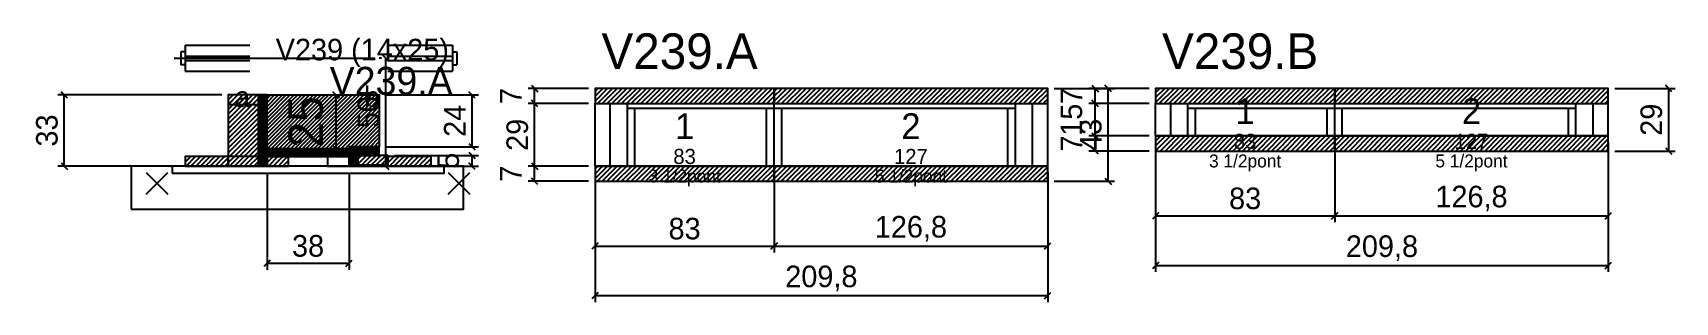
# Model space of a CAD drawing. Extents: x -69 to 693, y -92 to 33.
import ezdxf
from ezdxf.enums import TextEntityAlignment as Align

# ---------------------------------------------------------------- set-up
doc = ezdxf.new("R2010")
doc.units = 0
for name, color, linetype in [('5', 5, 'Continuous'), ('barrote', 126, 'Continuous'), ('CONCRETO', 251, 'Continuous'), ('COTA', 241, 'Continuous'), ('Cota Seção (2x)', 241, 'Continuous'), ('detalhes', 7, 'Continuous'), ('Hachura', 251, 'Continuous'), ('Madeira', 126, 'Continuous'), ('NOMENCLATURA', 7, 'Continuous'), ('Painéis', 200, 'Continuous'), ('presilha', 224, 'Continuous'), ('SARR_2.2x7', 40, 'Continuous'), ('SARR_3.5x7', 81, 'Continuous'), ('SCO-___-LAJ', 224, 'Continuous'), ('TENSOR', 224, 'Continuous'), ('texto', 7, 'Continuous'), ('Texto Seção', 7, 'Continuous')]:
    doc.layers.add(name, color=color, linetype=linetype)
doc.dimstyles.new('PAINEL', dxfattribs={"dimtxt": 10, "dimasz": 3, "dimexe": 3, "dimexo": 3, "dimgap": 3, "dimtad": 1, "dimblk": 'OBLIQUE', "dimblk1": 'OBLIQUE', "dimcen": 2.5, "dimclrd": 4, "dimclre": 4, "dimclrt": 240, "dimazin": 3, "dimtfac": 1, "dimtmove": 0, "dimatfit": 3})
doc.dimstyles.new('SECAO2X', dxfattribs={"dimtxt": 16, "dimasz": 3, "dimexe": 3, "dimexo": 3, "dimgap": 3, "dimtad": 1, "dimblk": 'OBLIQUE', "dimblk1": 'OBLIQUE', "dimcen": 2.5, "dimclrd": 4, "dimclre": 4, "dimclrt": 240, "dimazin": 3, "dimtfac": 1, "dimtmove": 0, "dimatfit": 3})

# ---------------------------------------------------------------- blocks, each defined once
blk = doc.blocks.new('_OBLIQUE')
at = {"color": 0, "linetype": 'BYBLOCK'}
blk.add_line((-0.5, -0.5), (0.5, 0.5), dxfattribs=at)

msp = doc.modelspace()

# ---------------------------------------------------------------- hatches: boundary and pattern name
at = {"layer": 'COTA'}
h = msp.add_hatch(dxfattribs=at)
h.set_pattern_fill('ANSI31', scale=0.4)
h.paths.add_polyline_path([(40, -21), (40, 4), (92, 4), (92, -20), (78, -20), (78, -21)])
h = msp.add_hatch(dxfattribs=at)
h.set_pattern_fill('ANSI31', scale=0.5)
h.paths.add_polyline_path([(192, 0), (275, 0), (275, 7), (192, 7)])
h = msp.add_hatch(dxfattribs=at)
h.set_pattern_fill('ANSI31', scale=0.5)
h.paths.add_polyline_path([(275, 0), (401.8, 0), (401.8, 7), (275, 7)])
h = msp.add_hatch(dxfattribs=at)
h.set_pattern_fill('ANSI31', scale=0.5)
h.paths.add_polyline_path([(451.8, 0), (534.8, 0), (534.8, 7), (451.8, 7)])
h = msp.add_hatch(dxfattribs=at)
h.set_pattern_fill('ANSI31', scale=0.5)
h.paths.add_polyline_path([(534.8, 0), (661.6, 0), (661.6, 7), (534.8, 7)])
h = msp.add_hatch(dxfattribs=at)
h.set_pattern_fill('ANSI31', scale=0.5)
h.paths.add_polyline_path([(451.8, -22), (534.8, -22), (534.8, -15), (451.8, -15)])
h = msp.add_hatch(dxfattribs=at)
h.set_pattern_fill('ANSI31', scale=0.5)
h.paths.add_polyline_path([(534.8, -22), (661.6, -22), (661.6, -15), (534.8, -15)])
h = msp.add_hatch(dxfattribs=at)
h.set_pattern_fill('ANSI31', scale=0.5)
h.paths.add_polyline_path([(192, -36), (275, -36), (275, -29), (192, -29)])
h = msp.add_hatch(dxfattribs=at)
h.set_pattern_fill('ANSI31', scale=0.5)
h.paths.add_polyline_path([(275, -36), (401.8, -36), (401.8, -29), (275, -29)])
at = {"layer": 'Hachura'}
h = msp.add_hatch(dxfattribs=at)
h.set_pattern_fill('ANSI31', scale=0.5)
h.paths.add_polyline_path([(22, -29), (36, -29), (36, 4), (22, 4)])
h = msp.add_hatch(dxfattribs=at)
h.set_pattern_fill('ANSI31', scale=0.5)
h.paths.add_polyline_path([(22, -0.4), (36, -0.4), (36, 4), (22, 4)])
h = msp.add_hatch(dxfattribs=at)
h.set_pattern_fill('SOLID')
h.paths.add_polyline_path([(36, -29), (40, -29), (40, 4), (36, 4)])
h = msp.add_hatch(dxfattribs=at)
h.set_pattern_fill('SOLID')
h.paths.add_polyline_path([(40, -24.6), (78, -24.6), (78, -21), (40, -21)])
h = msp.add_hatch(dxfattribs=at)
h.set_pattern_fill('SOLID')
h.paths.add_polyline_path([(78, -24), (92, -24), (92, -20), (78, -20)])
h = msp.add_hatch(dxfattribs=at)
h.set_pattern_fill('ANSI31', scale=0.5)
h.paths.add_polyline_path([(2, -29), (22, -29), (22, -24.6), (2, -24.6)])
h = msp.add_hatch(dxfattribs=at)
h.set_pattern_fill('ANSI31', scale=0.5)
h.paths.add_polyline_path([(40, -29), (50, -29), (50, -24.6), (40, -24.6)])
h = msp.add_hatch(dxfattribs=at)
h.set_pattern_fill('SOLID')
h.paths.add_polyline_path([(78, -29), (82, -29), (82, -24), (78, -24)])
h = msp.add_hatch(dxfattribs=at)
h.set_pattern_fill('ANSI31', scale=0.5)
h.paths.add_polyline_path([(82, -29), (96, -29), (96, -24), (82, -24)])
h = msp.add_hatch(dxfattribs=at)
h.set_pattern_fill('ANSI31', scale=0.5)
h.paths.add_polyline_path([(82, -28.4), (96, -28.4), (96, -24), (82, -24)])
h = msp.add_hatch(dxfattribs=at)
h.set_pattern_fill('ANSI31', scale=0.5)
h.paths.add_polyline_path([(96, -29), (116, -29), (116, -24.6), (96, -24.6)])

# ---------------------------------------------------------------- linework, layer by layer
for p, q in [((0, 24), (0, 18)), ((2, 24), (0, 24)), ((2, 27), (32, 27)), ((2, 27), (2, 15)), ((96, 27), (126, 27)), ((126, 27), (126, 15)), ((126, 24), (128, 24)), ((128, 24), (128, 18)), ((2, 18), (0, 18)), ((2, 22), (32, 22)), ((2, 20), (32, 20)), ((96, 22), (126, 22)), ((96, 20), (126, 20)), ((126, 18), (128, 18)), ((2, 15), (32, 15)), ((96, 15), (126, 15))]:
    msp.add_line(p, q)
at = {"layer": 'barrote'}
msp.add_lwpolyline([(-23, -49), (131, -49), (131, -29), (-23, -29)], close=True, dxfattribs=at)
at = {"layer": 'CONCRETO'}
msp.add_lwpolyline([(40, -21), (40, 4), (92, 4), (92, -20), (78, -20), (78, -21)], close=True, dxfattribs=at)
at = {"layer": 'Madeira'}
for points in [[(22, -29), (36, -29), (36, 4), (22, 4)], [(22, -0.4), (36, -0.4), (36, 4), (22, 4)], [(2, -29), (22, -29), (22, -24.6), (2, -24.6)], [(22, -29), (36, -29), (36, -24.6), (22, -24.6)], [(40, -29), (50, -29), (50, -24.6), (40, -24.6)], [(68, -29), (78, -29), (78, -24.6), (68, -24.6)], [(82, -29), (96, -29), (96, -24), (82, -24)], [(82, -28.4), (96, -28.4), (96, -24), (82, -24)], [(96, -29), (116, -29), (116, -24.6), (96, -24.6)]]:
    msp.add_lwpolyline(points, close=True, dxfattribs=at)
at = {"layer": 'Painéis'}
for p, q in [((192, 0), (275, 0)), ((192, -29), (192, 0)), ((275, -29), (275, 0)), ((275, -29), (275, 0)), ((275, 0), (401.8, 0)), ((275, -29), (275, 0)), ((401.8, -29), (401.8, 0)), ((451.8, 0), (534.8, 0)), ((451.8, -15), (451.8, 0)), ((534.8, -15), (534.8, 0)), ((534.8, -15), (534.8, 0)), ((534.8, 0), (661.6, 0)), ((534.8, -15), (534.8, 0)), ((661.6, -15), (661.6, 0)), ((451.8, -15), (534.8, -15)), ((534.8, -15), (661.6, -15)), ((192, -29), (275, -29)), ((275, -29), (401.8, -29))]:
    msp.add_line(p, q, dxfattribs=at)
for points in [[(36, -29), (40, -29), (40, 4), (36, 4)], [(40, -24.6), (78, -24.6), (78, -21), (40, -21)], [(78, -24), (92, -24), (92, -20), (78, -20)], [(78, -29), (82, -29), (82, -24), (78, -24)]]:
    msp.add_lwpolyline(points, close=True, dxfattribs=at)
at = {"layer": 'presilha'}
for p, q in [((-16, -42), (-6, -32)), ((-16, -32), (-6, -42)), ((124, -42), (134, -32)), ((124, -32), (134, -42))]:
    msp.add_line(p, q, dxfattribs=at)
at = {"layer": 'SARR_2.2x7'}
for p, q in [((199, -29), (199, 0)), ((394.8, -29), (394.8, 0)), ((458.8, -15), (458.8, 0)), ((654.6, -15), (654.6, 0)), ((207, -2.2), (275, -2.2)), ((275, -2.2), (386.8, -2.2)), ((466.8, -2.2), (534.8, -2.2)), ((534.8, -2.2), (646.6, -2.2))]:
    msp.add_line(p, q, dxfattribs=at)
at = {"layer": 'SARR_3.5x7'}
for p, q in [((207, -29), (207, 0)), ((275, -29), (275, 0)), ((275, -29), (275, 0)), ((386.8, -29), (386.8, 0)), ((466.8, -15), (466.8, 0)), ((534.8, -15), (534.8, 0)), ((534.8, -15), (534.8, 0)), ((646.6, -15), (646.6, 0)), ((210.5, -29), (210.5, -2.2)), ((271.5, -29), (271.5, -2.2)), ((278.5, -29), (278.5, -2.2)), ((383.3, -29), (383.3, -2.2)), ((470.3, -15), (470.3, -2.2)), ((531.3, -15), (531.3, -2.2)), ((538.3, -15), (538.3, -2.2)), ((643.1, -15), (643.1, -2.2)), ((466.8, -15), (470.3, -15)), ((531.3, -15), (534.8, -15)), ((534.8, -15), (538.3, -15)), ((643.1, -15), (646.6, -15)), ((207, -29), (210.5, -29)), ((271.5, -29), (275, -29)), ((275, -29), (278.5, -29)), ((383.3, -29), (386.8, -29))]:
    msp.add_line(p, q, dxfattribs=at)
at = {"layer": 'SCO-___-LAJ'}
for points in [[(192, 0), (275, 0), (275, 7), (192, 7)], [(275, 0), (401.8, 0), (401.8, 7), (275, 7)], [(451.8, 0), (534.8, 0), (534.8, 7), (451.8, 7)], [(534.8, 0), (661.6, 0), (661.6, 7), (534.8, 7)], [(451.8, -22), (534.8, -22), (534.8, -15), (451.8, -15)], [(534.8, -22), (661.6, -22), (661.6, -15), (534.8, -15)], [(-4, -32.2), (122, -32.2), (122, -29), (-4, -29)], [(192, -36), (275, -36), (275, -29), (192, -29)], [(275, -36), (401.8, -36), (401.8, -29), (275, -29)]]:
    msp.add_lwpolyline(points, close=True, dxfattribs=at)
at = {"layer": 'TENSOR'}
msp.add_line((-3, 21), (90, 21), dxfattribs=at)

# ---------------------------------------------------------------- texts
at = {"layer": '5'}
for s, height, p in [('1', 12, (493.3, -3.5)), ('2', 12, (598.2, -3.5)), ('1', 12, (233.5, -10.5)), ('2', 12, (338.4, -10.5)), ('83', 7, (493.3, -17.5)), ('127', 7, (598.2, -17.5)), ('83', 7, (233.5, -24.5)), ('127', 7, (338.4, -24.5))]:
    msp.add_text(s, height=height, dxfattribs=at).set_placement(p, align=Align.MIDDLE_CENTER)
at = {"layer": 'detalhes'}
for s, p in [('b', (85, -1.7)), ('a', (25, -1.7)), ('c', (50, -18.5))]:
    msp.add_text(s, height=9.6, dxfattribs=at).set_placement(p)
at = {"layer": 'NOMENCLATURA'}
for s, p in [('V239.A', (195, 16)), ('V239.B', (454.8, 16))]:
    msp.add_text(s, height=16.5, dxfattribs=at).set_placement(p)
at = {"layer": 'texto', "char_height": 6, "attachment_point": 5}
for s, insert in [('3 1/2pont', (233.5, -34.5)), ('5 1/2pont', (338.4, -34.5)), ('3 1/2pont', (493.3, -27.5)), ('5 1/2pont', (598.2, -27.5))]:
    msp.add_mtext(s, dxfattribs=dict(at, insert=insert))
at = {"layer": 'Texto Seção'}
for s, height, p in [('V239 (14x25)', 10, (44, 20)), ('V239.A', 13, (69, 4))]:
    msp.add_text(s, height=height, dxfattribs=at).set_placement(p)

# ---------------------------------------------------------------- dimensions: what is measured, and where the dimension line sits
at = {"layer": 'COTA'}
for base, p1, p2 in [((95, -29), (96, -29), (96, 21)), ((164, 0), (192, 0), (192, 7)), ((429.8, -36), (401.8, -36), (401.8, 7)), ((423.8, 0), (451.8, 0), (451.8, 7)), ((689.6, -22), (661.6, -22), (661.6, 7)), ((-54, -29), (2, -29), (22, 4)), ((135, -20), (92, -20), (92, 4)), ((164, -29), (192, -29), (192, 0)), ((423.8, -15), (451.8, -15), (451.8, 0)), ((423.8, -22), (451.8, -22), (451.8, -15)), ((135, -29), (96, -29), (96, -24)), ((164, -36), (192, -36), (192, -29))]:
    msp.add_linear_dim(base=base, p1=p1, p2=p2, angle=90, dimstyle='PAINEL', dxfattribs=at).render()
for base, p1, p2 in [((451.8, -52), (451.8, -15), (534.8, -15)), ((451.8, -75), (451.8, -15), (661.6, -15)), ((534.8, -52), (534.8, -15), (661.6, -15)), ((40, -74), (40, -29), (78, -29)), ((192, -66), (192, -29), (275, -29)), ((192, -89), (192, -29), (401.8, -29)), ((275, -66), (275, -29), (401.8, -29))]:
    msp.add_linear_dim(base=base, p1=p1, p2=p2, dimstyle='PAINEL', dxfattribs=at).render()
at = {"layer": 'Cota Seção (2x)'}
msp.add_linear_dim(base=(72, -21), p1=(40, -21), p2=(40, 4), angle=90, dimstyle='SECAO2X', dxfattribs=at).render()

doc.saveas('drawing.dxf')
